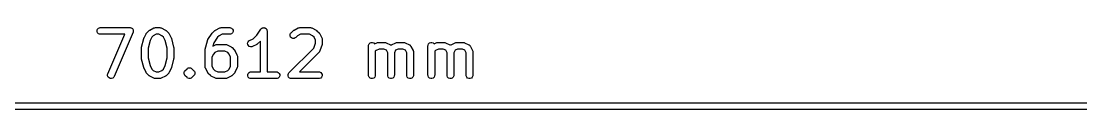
# Model space of a CAD drawing. Header units: inches. Extents: x -0.01 to 3.24, y -0.03 to 2.62.
# Drawn here: x 1.365 to 2.301, y -0.004 to 0.069 of the extents above; entities that cross this region are included whole.
import ezdxf

# ---------------------------------------------------------------- set-up
doc = ezdxf.new("R2010")
doc.units = ezdxf.units.IN
doc.header["$MEASUREMENT"] = 0
doc.layers.add('BLACK', color=250, linetype='CONTINUOUS')

msp = doc.modelspace()

# ---------------------------------------------------------------- linework, layer by layer
at = {"layer": 'BLACK', "linetype": 'CONTINUOUS'}
for p, q in [((1.43212, 0.06617), (1.43257, 0.06724)), ((1.43212, 0.06502), (1.43212, 0.06617)), ((1.43257, 0.06724), (1.43338, 0.06805)), ((1.43338, 0.06805), (1.43444, 0.06849)), ((1.43444, 0.06849), (1.43502, 0.06855)), ((1.43502, 0.06855), (1.46127, 0.06855)), ((1.46127, 0.06855), (1.46184, 0.06849)), ((1.46184, 0.06849), (1.46186, 0.06849)), ((1.46186, 0.06849), (1.46188, 0.06849)), ((1.46188, 0.06849), (1.46239, 0.06827)), ((1.46239, 0.06827), (1.46291, 0.06805)), ((1.46291, 0.06805), (1.46292, 0.06804)), ((1.46292, 0.06804), (1.46294, 0.06803)), ((1.46294, 0.06803), (1.46333, 0.06763)), ((1.46333, 0.06763), (1.46372, 0.06724)), ((1.46372, 0.06724), (1.46373, 0.06722)), ((1.46373, 0.06722), (1.46374, 0.06721)), ((1.46374, 0.06721), (1.46395, 0.06669)), ((1.46395, 0.06669), (1.46416, 0.06617)), ((1.46416, 0.06617), (1.46416, 0.06616)), ((1.46416, 0.06616), (1.46417, 0.06614)), ((1.46417, 0.06614), (1.46416, 0.06558)), ((1.46416, 0.06558), (1.46416, 0.06502)), ((1.47605, 0.06394), (1.47793, 0.06581)), ((1.47793, 0.06581), (1.47815, 0.066)), ((1.47815, 0.066), (1.4782, 0.06606)), ((1.4782, 0.06606), (1.47829, 0.06611)), ((1.47829, 0.06611), (1.47837, 0.06618)), ((1.47837, 0.06618), (1.47845, 0.06621)), ((1.47845, 0.06621), (1.47869, 0.06636)), ((1.47869, 0.06636), (1.48244, 0.06824)), ((1.48244, 0.06824), (1.48298, 0.06845)), ((1.48298, 0.06845), (1.48309, 0.06845)), ((1.48309, 0.06845), (1.48319, 0.06849)), ((1.48319, 0.06849), (1.48376, 0.06855)), ((1.48376, 0.06855), (1.48751, 0.06855)), ((1.48751, 0.06855), (1.48809, 0.06849)), ((1.48809, 0.06849), (1.48819, 0.06845)), ((1.48819, 0.06845), (1.48829, 0.06845)), ((1.48829, 0.06845), (1.48883, 0.06824)), ((1.48883, 0.06824), (1.49258, 0.06636)), ((1.49258, 0.06636), (1.49283, 0.06621)), ((1.49283, 0.06621), (1.4929, 0.06618)), ((1.4929, 0.06618), (1.49299, 0.06611)), ((1.49299, 0.06611), (1.49307, 0.06606)), ((1.49307, 0.06606), (1.49313, 0.066)), ((1.49313, 0.066), (1.49335, 0.06581)), ((1.49335, 0.06581), (1.49523, 0.06394)), ((1.53417, 0.06394), (1.53604, 0.06581)), ((1.53604, 0.06581), (1.53627, 0.066)), ((1.53627, 0.066), (1.53632, 0.06606)), ((1.53632, 0.06606), (1.53641, 0.06611)), ((1.53641, 0.06611), (1.53649, 0.06618)), ((1.53649, 0.06618), (1.53656, 0.06621)), ((1.53656, 0.06621), (1.53681, 0.06636)), ((1.53681, 0.06636), (1.54056, 0.06824)), ((1.54056, 0.06824), (1.5411, 0.06845)), ((1.5411, 0.06845), (1.54121, 0.06845)), ((1.54121, 0.06845), (1.54131, 0.06849)), ((1.54131, 0.06849), (1.54188, 0.06855)), ((1.54188, 0.06855), (1.54938, 0.06855)), ((1.54938, 0.06855), (1.54996, 0.06849)), ((1.54996, 0.06849), (1.55102, 0.06805)), ((1.55102, 0.06805), (1.55184, 0.06724)), ((1.55184, 0.06724), (1.55228, 0.06617)), ((1.55228, 0.06617), (1.55228, 0.06502)), ((1.57333, 0.06185), (1.57692, 0.06724)), ((1.57692, 0.06724), (1.57729, 0.06768)), ((1.57692, 0.06724), (1.57692, 0.06724)), ((1.57692, 0.06724), (1.57692, 0.06724)), ((1.57692, 0.06724), (1.57692, 0.06724)), ((1.57729, 0.06768), (1.57753, 0.06785)), ((1.57753, 0.06785), (1.57774, 0.06805)), ((1.57774, 0.06805), (1.578, 0.06816)), ((1.578, 0.06816), (1.57824, 0.06832)), ((1.57824, 0.06832), (1.57853, 0.06838)), ((1.57853, 0.06838), (1.5788, 0.06849)), ((1.5788, 0.06849), (1.57909, 0.06849)), ((1.57909, 0.06849), (1.57937, 0.06855)), ((1.57937, 0.06855), (1.57966, 0.06849)), ((1.57966, 0.06849), (1.57995, 0.06849)), ((1.57995, 0.06849), (1.58022, 0.06838)), ((1.58022, 0.06838), (1.5805, 0.06833)), ((1.5805, 0.06833), (1.58075, 0.06816)), ((1.58075, 0.06816), (1.58102, 0.06805)), ((1.58102, 0.06805), (1.58122, 0.06785)), ((1.58122, 0.06785), (1.58146, 0.06769)), ((1.58146, 0.06769), (1.58163, 0.06744)), ((1.58163, 0.06744), (1.58183, 0.06724)), ((1.58183, 0.06724), (1.58194, 0.06697)), ((1.58194, 0.06697), (1.5821, 0.06673)), ((1.5821, 0.06673), (1.58216, 0.06644)), ((1.58216, 0.06644), (1.58227, 0.06617)), ((1.58227, 0.06617), (1.58233, 0.0656)), ((1.58233, 0.0656), (1.58233, 0.0656)), ((1.58233, 0.0656), (1.58233, 0.0656)), ((1.58233, 0.0656), (1.58233, 0.0656)), ((1.58233, 0.0656), (1.58233, 0.02918)), ((1.60354, 0.06394), (1.60541, 0.06581)), ((1.60541, 0.06581), (1.60564, 0.066)), ((1.60564, 0.066), (1.60569, 0.06606)), ((1.60569, 0.06606), (1.60578, 0.06611)), ((1.60578, 0.06611), (1.60586, 0.06618)), ((1.60586, 0.06618), (1.60593, 0.06621)), ((1.60593, 0.06621), (1.60618, 0.06636)), ((1.60618, 0.06636), (1.60993, 0.06824)), ((1.60993, 0.06824), (1.61047, 0.06845)), ((1.61047, 0.06845), (1.61057, 0.06845)), ((1.61057, 0.06845), (1.61067, 0.06849)), ((1.61067, 0.06849), (1.61125, 0.06855)), ((1.61125, 0.06855), (1.62062, 0.06855)), ((1.62062, 0.06855), (1.6212, 0.06849)), ((1.6212, 0.06849), (1.6213, 0.06845)), ((1.6213, 0.06845), (1.6214, 0.06845)), ((1.6214, 0.06845), (1.62194, 0.06824)), ((1.62194, 0.06824), (1.62569, 0.06636)), ((1.62569, 0.06636), (1.62594, 0.06621)), ((1.62594, 0.06621), (1.62601, 0.06618)), ((1.62601, 0.06618), (1.62609, 0.06611)), ((1.62609, 0.06611), (1.62618, 0.06606)), ((1.62618, 0.06606), (1.62623, 0.066)), ((1.62623, 0.066), (1.62646, 0.06581)), ((1.62646, 0.06581), (1.62833, 0.06394)), ((1.43257, 0.06396), (1.43212, 0.06502)), ((1.43338, 0.06314), (1.43257, 0.06396)), ((1.43444, 0.0627), (1.43338, 0.06314)), ((1.43502, 0.06264), (1.43444, 0.0627)), ((1.45679, 0.06264), (1.43502, 0.06264)), ((1.44168, 0.02739), (1.45679, 0.06264)), ((1.46398, 0.06443), (1.44711, 0.02506)), ((1.46416, 0.06499), (1.46398, 0.06443)), ((1.46416, 0.06502), (1.46416, 0.065)), ((1.46416, 0.065), (1.46416, 0.06499)), ((1.47153, 0.05132), (1.4734, 0.05881)), ((1.4734, 0.05881), (1.47342, 0.05886)), ((1.47342, 0.05888), (1.47351, 0.05912)), ((1.47342, 0.05886), (1.47342, 0.05888)), ((1.47351, 0.05912), (1.4736, 0.05936)), ((1.4736, 0.05936), (1.47361, 0.05938)), ((1.47361, 0.05938), (1.47362, 0.05942)), ((1.47362, 0.05942), (1.4755, 0.06317)), ((1.4755, 0.06317), (1.47566, 0.06342)), ((1.47566, 0.06342), (1.47569, 0.06349)), ((1.47569, 0.06349), (1.47575, 0.06357)), ((1.47575, 0.06357), (1.47581, 0.06366)), ((1.47581, 0.06366), (1.47587, 0.06371)), ((1.47587, 0.06371), (1.47605, 0.06394)), ((1.47905, 0.05707), (1.47734, 0.05024)), ((1.48057, 0.0601), (1.47905, 0.05707)), ((1.48176, 0.0613), (1.48057, 0.0601)), ((1.48446, 0.06264), (1.48176, 0.0613)), ((1.48682, 0.06264), (1.48446, 0.06264)), ((1.48951, 0.0613), (1.48682, 0.06264)), ((1.49071, 0.0601), (1.48951, 0.0613)), ((1.49223, 0.05707), (1.49071, 0.0601)), ((1.49394, 0.05024), (1.49223, 0.05707)), ((1.49523, 0.06394), (1.49541, 0.06371)), ((1.49541, 0.06371), (1.49547, 0.06366)), ((1.49547, 0.06366), (1.49553, 0.06357)), ((1.49553, 0.06357), (1.49559, 0.06349)), ((1.49559, 0.06349), (1.49562, 0.06342)), ((1.49562, 0.06342), (1.49578, 0.06317)), ((1.49578, 0.06317), (1.49765, 0.05942)), ((1.49765, 0.05942), (1.49767, 0.05938)), ((1.49767, 0.05938), (1.49768, 0.05936)), ((1.49768, 0.05936), (1.49777, 0.05912)), ((1.49777, 0.05912), (1.49786, 0.05888)), ((1.49786, 0.05888), (1.49786, 0.05886)), ((1.49786, 0.05886), (1.49788, 0.05881)), ((1.49788, 0.05881), (1.49975, 0.05132)), ((1.52777, 0.04944), (1.52964, 0.05694)), ((1.52964, 0.05694), (1.52977, 0.05728)), ((1.52977, 0.05728), (1.52978, 0.05735)), ((1.52978, 0.05735), (1.52981, 0.05742)), ((1.52981, 0.05742), (1.52984, 0.05749)), ((1.52984, 0.05749), (1.52988, 0.05754)), ((1.52988, 0.05754), (1.53005, 0.05786)), ((1.53005, 0.05786), (1.5338, 0.06349)), ((1.5338, 0.06349), (1.53398, 0.0637)), ((1.5338, 0.06349), (1.5338, 0.06349)), ((1.5338, 0.06349), (1.5338, 0.06349)), ((1.53398, 0.0637), (1.53417, 0.06393)), ((1.53417, 0.06393), (1.53417, 0.06394)), ((1.53417, 0.06393), (1.53417, 0.06393)), ((1.53855, 0.05997), (1.53525, 0.05501)), ((1.53988, 0.0613), (1.53855, 0.05997)), ((1.54258, 0.06264), (1.53988, 0.0613)), ((1.54938, 0.06264), (1.54258, 0.06264)), ((1.54996, 0.0627), (1.54938, 0.06264)), ((1.55102, 0.06314), (1.54996, 0.0627)), ((1.55184, 0.06396), (1.55102, 0.06314)), ((1.55228, 0.06502), (1.55184, 0.06396)), ((1.56556, 0.05581), (1.56632, 0.05668)), ((1.56632, 0.05668), (1.56681, 0.05699)), ((1.56681, 0.05699), (1.57013, 0.05865)), ((1.57013, 0.05865), (1.57333, 0.06185)), ((1.57642, 0.05659), (1.57397, 0.05414)), ((1.57642, 0.02918), (1.57642, 0.05659)), ((1.60273, 0.06242), (1.60317, 0.06349)), ((1.60273, 0.06127), (1.60273, 0.06242)), ((1.60317, 0.06021), (1.60273, 0.06127)), ((1.60317, 0.06349), (1.60354, 0.06394)), ((1.60398, 0.05939), (1.60317, 0.06021)), ((1.60505, 0.05895), (1.60398, 0.05939)), ((1.6062, 0.05895), (1.60505, 0.05895)), ((1.60726, 0.05939), (1.6062, 0.05895)), ((1.60771, 0.05976), (1.60726, 0.05939)), ((1.60925, 0.0613), (1.60771, 0.05976)), ((1.61195, 0.06264), (1.60925, 0.0613)), ((1.61993, 0.06264), (1.61195, 0.06264)), ((1.62262, 0.0613), (1.61993, 0.06264)), ((1.62382, 0.0601), (1.62262, 0.0613)), ((1.62517, 0.0574), (1.62382, 0.0601)), ((1.62517, 0.05483), (1.62517, 0.0574)), ((1.62833, 0.06394), (1.62852, 0.06371)), ((1.62852, 0.06371), (1.62858, 0.06366)), ((1.62858, 0.06366), (1.62864, 0.06357)), ((1.62864, 0.06357), (1.6287, 0.06349)), ((1.6287, 0.06349), (1.62873, 0.06342)), ((1.62873, 0.06342), (1.62889, 0.06317)), ((1.62889, 0.06317), (1.63076, 0.05942)), ((1.63076, 0.05942), (1.63097, 0.05888)), ((1.63097, 0.05888), (1.63098, 0.05877)), ((1.63098, 0.05877), (1.63102, 0.05867)), ((1.63102, 0.05867), (1.63107, 0.0581)), ((1.63107, 0.0581), (1.63107, 0.05435)), ((1.47144, 0.05074), (1.47147, 0.05096)), ((1.47145, 0.0507), (1.47144, 0.05074)), ((1.47144, 0.0506), (1.47145, 0.0507)), ((1.47144, 0.04123), (1.47144, 0.0506)), ((1.47147, 0.05096), (1.47149, 0.05118)), ((1.47149, 0.05118), (1.47151, 0.05122)), ((1.47151, 0.05122), (1.47153, 0.05132)), ((1.47734, 0.05024), (1.47734, 0.04159)), ((1.49394, 0.04159), (1.49394, 0.05024)), ((1.49975, 0.05132), (1.49977, 0.05122)), ((1.49977, 0.05122), (1.49978, 0.05118)), ((1.49978, 0.05118), (1.49981, 0.05096)), ((1.49981, 0.05096), (1.49984, 0.05074)), ((1.49984, 0.05074), (1.49983, 0.0507)), ((1.49983, 0.0507), (1.49984, 0.0506)), ((1.49984, 0.0506), (1.49984, 0.04123)), ((1.52768, 0.04887), (1.52772, 0.04908)), ((1.52769, 0.04883), (1.52768, 0.04887)), ((1.52768, 0.04872), (1.52769, 0.04883)), ((1.52768, 0.03373), (1.52768, 0.04872)), ((1.52772, 0.04908), (1.52774, 0.0493)), ((1.52774, 0.0493), (1.52775, 0.04934)), ((1.52775, 0.04934), (1.52777, 0.04944)), ((1.53525, 0.05501), (1.53452, 0.05209)), ((1.53452, 0.05209), (1.53681, 0.05324)), ((1.53883, 0.04765), (1.53613, 0.0463)), ((1.53681, 0.05324), (1.53735, 0.05345)), ((1.53735, 0.05345), (1.53746, 0.05346)), ((1.53746, 0.05346), (1.53756, 0.0535)), ((1.53756, 0.0535), (1.53813, 0.05355)), ((1.53813, 0.05355), (1.54563, 0.05355)), ((1.54493, 0.04765), (1.53883, 0.04765)), ((1.54763, 0.0463), (1.54493, 0.04765)), ((1.54563, 0.05355), (1.54621, 0.0535)), ((1.54621, 0.0535), (1.54631, 0.05346)), ((1.54631, 0.05346), (1.54641, 0.05345)), ((1.54641, 0.05345), (1.54695, 0.05324)), ((1.54695, 0.05324), (1.5507, 0.05137)), ((1.5507, 0.05137), (1.55095, 0.05121)), ((1.55095, 0.05121), (1.55102, 0.05118)), ((1.55102, 0.05118), (1.5511, 0.05111)), ((1.5511, 0.05111), (1.55119, 0.05106)), ((1.55119, 0.05106), (1.55124, 0.051)), ((1.55124, 0.051), (1.55147, 0.05081)), ((1.55147, 0.05081), (1.55334, 0.04894)), ((1.55334, 0.04894), (1.55353, 0.04871)), ((1.55353, 0.04871), (1.55359, 0.04866)), ((1.55359, 0.04866), (1.55364, 0.04857)), ((1.55364, 0.04857), (1.55371, 0.04849)), ((1.55371, 0.04849), (1.55374, 0.04842)), ((1.55374, 0.04842), (1.5539, 0.04817)), ((1.5539, 0.04817), (1.55577, 0.04442)), ((1.5652, 0.05472), (1.56556, 0.05581)), ((1.56528, 0.05357), (1.5652, 0.05472)), ((1.5658, 0.05254), (1.56528, 0.05357)), ((1.56667, 0.05178), (1.5658, 0.05254)), ((1.56776, 0.05142), (1.56667, 0.05178)), ((1.56891, 0.0515), (1.56776, 0.05142)), ((1.56945, 0.05171), (1.56891, 0.0515)), ((1.5732, 0.05358), (1.56945, 0.05171)), ((1.57345, 0.05374), (1.5732, 0.05358)), ((1.57352, 0.05377), (1.57345, 0.05374)), ((1.5736, 0.05384), (1.57352, 0.05377)), ((1.57369, 0.05389), (1.5736, 0.05384)), ((1.57374, 0.05395), (1.57369, 0.05389)), ((1.57397, 0.05414), (1.57374, 0.05395)), ((1.60166, 0.02832), (1.62367, 0.05032)), ((1.62367, 0.05032), (1.62517, 0.05483)), ((1.6287, 0.04708), (1.62833, 0.04664)), ((1.62874, 0.04718), (1.6287, 0.04708)), ((1.62881, 0.04726), (1.62874, 0.04718)), ((1.62905, 0.04779), (1.62881, 0.04726)), ((1.63092, 0.05342), (1.62905, 0.04779)), ((1.63099, 0.0537), (1.63092, 0.05342)), ((1.63102, 0.05377), (1.63099, 0.0537)), ((1.63103, 0.05388), (1.63102, 0.05377)), ((1.63105, 0.05398), (1.63103, 0.05388)), ((1.63107, 0.05435), (1.63105, 0.05406)), ((1.63105, 0.05406), (1.63105, 0.05398)), ((1.67204, 0.05247), (1.67209, 0.05305)), ((1.67204, 0.02623), (1.67204, 0.05247)), ((1.67209, 0.05305), (1.67254, 0.05411)), ((1.67254, 0.05411), (1.67335, 0.05493)), ((1.67335, 0.05493), (1.67441, 0.05537)), ((1.67441, 0.05537), (1.67557, 0.05537)), ((1.67557, 0.05537), (1.67663, 0.05493)), ((1.67663, 0.05493), (1.67739, 0.05417)), ((1.67739, 0.05417), (1.67929, 0.05512)), ((1.67861, 0.04817), (1.67794, 0.0475)), ((1.67794, 0.0475), (1.67794, 0.02623)), ((1.68131, 0.04952), (1.67861, 0.04817)), ((1.67929, 0.05512), (1.67983, 0.05532)), ((1.67983, 0.05532), (1.67994, 0.05533)), ((1.67994, 0.05533), (1.68004, 0.05537)), ((1.68004, 0.05537), (1.68061, 0.05543)), ((1.68061, 0.05543), (1.68624, 0.05543)), ((1.68554, 0.04952), (1.68131, 0.04952)), ((1.68779, 0.0484), (1.68554, 0.04952)), ((1.68624, 0.05543), (1.68682, 0.05537)), ((1.68682, 0.05537), (1.68691, 0.05533)), ((1.68691, 0.05533), (1.68702, 0.05532)), ((1.68702, 0.05532), (1.68756, 0.05512)), ((1.68756, 0.05512), (1.69131, 0.05324)), ((1.68891, 0.04615), (1.68779, 0.0484)), ((1.69131, 0.05324), (1.69141, 0.05318)), ((1.69141, 0.05318), (1.69145, 0.05316)), ((1.69145, 0.05316), (1.69151, 0.05312)), ((1.69151, 0.05312), (1.6918, 0.05293)), ((1.6918, 0.05293), (1.69186, 0.05286)), ((1.69186, 0.05286), (1.69193, 0.05293)), ((1.69193, 0.05293), (1.69222, 0.05312)), ((1.69222, 0.05312), (1.69228, 0.05316)), ((1.69228, 0.05316), (1.69232, 0.05318)), ((1.69232, 0.05318), (1.69242, 0.05324)), ((1.69242, 0.05324), (1.69617, 0.05512)), ((1.69594, 0.0484), (1.69482, 0.04615)), ((1.69818, 0.04952), (1.69594, 0.0484)), ((1.69617, 0.05512), (1.69671, 0.05532)), ((1.69671, 0.05532), (1.69681, 0.05533)), ((1.69681, 0.05533), (1.69691, 0.05537)), ((1.69691, 0.05537), (1.69749, 0.05543)), ((1.69749, 0.05543), (1.70311, 0.05543)), ((1.70242, 0.04952), (1.69818, 0.04952)), ((1.70466, 0.0484), (1.70242, 0.04952)), ((1.70311, 0.05543), (1.70369, 0.05537)), ((1.70369, 0.05537), (1.70379, 0.05533)), ((1.70379, 0.05533), (1.70389, 0.05532)), ((1.70389, 0.05532), (1.70443, 0.05512)), ((1.70443, 0.05512), (1.70818, 0.05324)), ((1.70578, 0.04615), (1.70466, 0.0484)), ((1.70818, 0.05324), (1.70828, 0.05318)), ((1.70828, 0.05318), (1.70832, 0.05316)), ((1.70832, 0.05316), (1.70838, 0.05312)), ((1.70838, 0.05312), (1.70867, 0.05293)), ((1.70867, 0.05293), (1.70891, 0.05265)), ((1.70891, 0.05265), (1.70919, 0.05241)), ((1.70919, 0.05241), (1.70938, 0.05212)), ((1.70938, 0.05212), (1.70943, 0.05206)), ((1.70943, 0.05206), (1.70944, 0.05202)), ((1.70944, 0.05202), (1.7095, 0.05192)), ((1.7095, 0.05192), (1.71138, 0.04817)), ((1.71138, 0.04817), (1.71158, 0.04763)), ((1.71158, 0.04763), (1.71159, 0.04752)), ((1.71159, 0.04752), (1.71163, 0.04743)), ((1.71163, 0.04743), (1.71169, 0.04685)), ((1.71169, 0.04685), (1.71169, 0.02623)), ((1.72453, 0.05247), (1.72459, 0.05305)), ((1.72453, 0.02623), (1.72453, 0.05247)), ((1.72459, 0.05305), (1.72503, 0.05411)), ((1.72503, 0.05411), (1.72584, 0.05493)), ((1.72584, 0.05493), (1.72691, 0.05537)), ((1.72691, 0.05537), (1.72806, 0.05537)), ((1.72806, 0.05537), (1.72912, 0.05493)), ((1.72912, 0.05493), (1.72989, 0.05417)), ((1.72989, 0.05417), (1.73179, 0.05512)), ((1.73111, 0.04817), (1.73044, 0.0475)), ((1.73044, 0.0475), (1.73044, 0.02623)), ((1.73381, 0.04952), (1.73111, 0.04817)), ((1.73179, 0.05512), (1.73233, 0.05532)), ((1.73233, 0.05532), (1.73243, 0.05533)), ((1.73243, 0.05533), (1.73253, 0.05537)), ((1.73253, 0.05537), (1.73311, 0.05543)), ((1.73311, 0.05543), (1.73873, 0.05543)), ((1.73804, 0.04952), (1.73381, 0.04952)), ((1.74028, 0.0484), (1.73804, 0.04952)), ((1.73873, 0.05543), (1.73931, 0.05537)), ((1.73931, 0.05537), (1.73941, 0.05533)), ((1.73941, 0.05533), (1.73951, 0.05532)), ((1.73951, 0.05532), (1.74005, 0.05512)), ((1.74005, 0.05512), (1.7438, 0.05324)), ((1.7414, 0.04615), (1.74028, 0.0484)), ((1.7438, 0.05324), (1.7439, 0.05318)), ((1.7439, 0.05318), (1.74394, 0.05316)), ((1.74394, 0.05316), (1.744, 0.05312)), ((1.744, 0.05312), (1.74429, 0.05293)), ((1.74429, 0.05293), (1.74436, 0.05286)), ((1.74436, 0.05286), (1.74442, 0.05293)), ((1.74442, 0.05293), (1.74471, 0.05312)), ((1.74471, 0.05312), (1.74477, 0.05316)), ((1.74477, 0.05316), (1.74481, 0.05318)), ((1.74481, 0.05318), (1.74491, 0.05324)), ((1.74491, 0.05324), (1.74866, 0.05512)), ((1.74843, 0.0484), (1.74731, 0.04615)), ((1.75068, 0.04952), (1.74843, 0.0484)), ((1.74866, 0.05512), (1.7492, 0.05532)), ((1.7492, 0.05532), (1.74931, 0.05533)), ((1.74931, 0.05533), (1.74941, 0.05537)), ((1.74941, 0.05537), (1.74998, 0.05543)), ((1.74998, 0.05543), (1.75561, 0.05543)), ((1.75491, 0.04952), (1.75068, 0.04952)), ((1.75715, 0.0484), (1.75491, 0.04952)), ((1.75561, 0.05543), (1.75618, 0.05537)), ((1.75618, 0.05537), (1.75628, 0.05533)), ((1.75628, 0.05533), (1.75639, 0.05532)), ((1.75639, 0.05532), (1.75693, 0.05512)), ((1.75693, 0.05512), (1.76068, 0.05324)), ((1.75828, 0.04615), (1.75715, 0.0484)), ((1.76068, 0.05324), (1.76077, 0.05318)), ((1.76077, 0.05318), (1.76082, 0.05316)), ((1.76082, 0.05316), (1.76087, 0.05312)), ((1.76087, 0.05312), (1.76117, 0.05293)), ((1.76117, 0.05293), (1.76141, 0.05265)), ((1.76141, 0.05265), (1.76169, 0.05241)), ((1.76169, 0.05241), (1.76187, 0.05212)), ((1.76187, 0.05212), (1.76192, 0.05206)), ((1.76192, 0.05206), (1.76194, 0.05202)), ((1.76194, 0.05202), (1.762, 0.05192)), ((1.762, 0.05192), (1.76387, 0.04817)), ((1.76387, 0.04817), (1.76408, 0.04763)), ((1.76408, 0.04763), (1.76409, 0.04752)), ((1.76409, 0.04752), (1.76413, 0.04743)), ((1.76413, 0.04743), (1.76418, 0.04685)), ((1.76418, 0.04685), (1.76418, 0.02623)), ((1.47145, 0.04113), (1.47144, 0.04123)), ((1.47144, 0.04108), (1.47145, 0.04113)), ((1.47147, 0.04087), (1.47144, 0.04108)), ((1.47149, 0.04065), (1.47147, 0.04087)), ((1.47151, 0.04061), (1.47149, 0.04065)), ((1.47153, 0.04051), (1.47151, 0.04061)), ((1.4734, 0.03301), (1.47153, 0.04051)), ((1.47734, 0.04159), (1.47905, 0.03476)), ((1.49223, 0.03476), (1.49394, 0.04159)), ((1.49975, 0.04051), (1.49788, 0.03301)), ((1.49977, 0.04061), (1.49975, 0.04051)), ((1.49978, 0.04065), (1.49977, 0.04061)), ((1.49981, 0.04087), (1.49978, 0.04065)), ((1.49984, 0.04108), (1.49981, 0.04087)), ((1.49984, 0.04123), (1.49983, 0.04113)), ((1.49983, 0.04113), (1.49984, 0.04108)), ((1.53494, 0.0451), (1.53359, 0.0424)), ((1.53359, 0.0424), (1.53359, 0.03442)), ((1.53613, 0.0463), (1.53494, 0.0451)), ((1.54883, 0.0451), (1.54763, 0.0463)), ((1.55018, 0.0424), (1.54883, 0.0451)), ((1.55018, 0.03442), (1.55018, 0.0424)), ((1.55577, 0.04442), (1.55598, 0.04388)), ((1.55598, 0.04388), (1.55599, 0.04377)), ((1.55599, 0.04377), (1.55603, 0.04368)), ((1.55603, 0.04368), (1.55608, 0.0431)), ((1.55608, 0.0431), (1.55608, 0.03373)), ((1.62833, 0.04664), (1.61088, 0.02918)), ((1.68891, 0.02623), (1.68891, 0.04615)), ((1.69482, 0.04615), (1.69482, 0.02623)), ((1.70578, 0.02623), (1.70578, 0.04615)), ((1.7414, 0.02623), (1.7414, 0.04615)), ((1.74731, 0.04615), (1.74731, 0.02623)), ((1.75828, 0.02623), (1.75828, 0.04615)), ((1.47342, 0.03297), (1.4734, 0.03301)), ((1.47342, 0.03295), (1.47342, 0.03297)), ((1.47351, 0.03271), (1.47342, 0.03295)), ((1.4736, 0.03247), (1.47351, 0.03271)), ((1.47361, 0.03245), (1.4736, 0.03247)), ((1.47362, 0.03241), (1.47361, 0.03245)), ((1.4755, 0.02866), (1.47362, 0.03241)), ((1.47566, 0.02841), (1.4755, 0.02866)), ((1.47569, 0.02834), (1.47566, 0.02841)), ((1.47575, 0.02826), (1.47569, 0.02834)), ((1.47581, 0.02817), (1.47575, 0.02826)), ((1.47587, 0.02812), (1.47581, 0.02817)), ((1.47605, 0.02789), (1.47587, 0.02812)), ((1.47905, 0.03476), (1.48057, 0.03173)), ((1.48057, 0.03173), (1.48176, 0.03053)), ((1.48176, 0.03053), (1.48446, 0.02918)), ((1.48446, 0.02918), (1.48682, 0.02918)), ((1.48682, 0.02918), (1.48951, 0.03053)), ((1.48951, 0.03053), (1.49071, 0.03173)), ((1.49071, 0.03173), (1.49223, 0.03476)), ((1.49541, 0.02812), (1.49523, 0.02789)), ((1.49547, 0.02817), (1.49541, 0.02812)), ((1.49553, 0.02826), (1.49547, 0.02817)), ((1.49559, 0.02834), (1.49553, 0.02826)), ((1.49562, 0.02841), (1.49559, 0.02834)), ((1.49578, 0.02866), (1.49562, 0.02841)), ((1.49765, 0.03241), (1.49578, 0.02866)), ((1.49767, 0.03245), (1.49765, 0.03241)), ((1.49768, 0.03247), (1.49767, 0.03245)), ((1.49777, 0.03271), (1.49768, 0.03247)), ((1.49786, 0.03295), (1.49777, 0.03271)), ((1.49788, 0.03301), (1.49786, 0.03297)), ((1.49786, 0.03297), (1.49786, 0.03295)), ((1.50899, 0.02868), (1.50943, 0.02974)), ((1.50899, 0.02753), (1.50899, 0.02868)), ((1.50943, 0.02974), (1.5098, 0.03019)), ((1.5098, 0.03019), (1.51167, 0.03207)), ((1.51167, 0.03207), (1.51212, 0.03243)), ((1.51212, 0.03243), (1.51284, 0.03273)), ((1.51212, 0.03243), (1.51212, 0.03243)), ((1.51284, 0.03273), (1.51318, 0.03287)), ((1.51318, 0.03287), (1.51434, 0.03287)), ((1.51434, 0.03287), (1.51434, 0.03287)), ((1.51434, 0.03287), (1.51468, 0.03273)), ((1.51468, 0.03273), (1.5154, 0.03243)), ((1.5154, 0.03243), (1.5154, 0.03243)), ((1.5154, 0.03243), (1.51585, 0.03207)), ((1.51585, 0.03207), (1.51772, 0.03019)), ((1.51772, 0.03019), (1.51809, 0.02974)), ((1.51809, 0.02974), (1.51853, 0.02868)), ((1.51853, 0.02868), (1.51853, 0.02868)), ((1.51853, 0.02868), (1.51853, 0.02753)), ((1.52774, 0.03315), (1.52768, 0.03373)), ((1.52778, 0.03305), (1.52774, 0.03315)), ((1.52779, 0.03295), (1.52778, 0.03305)), ((1.52799, 0.03241), (1.52779, 0.03295)), ((1.52987, 0.02866), (1.52799, 0.03241)), ((1.53002, 0.02841), (1.52987, 0.02866)), ((1.53005, 0.02834), (1.53002, 0.02841)), ((1.53012, 0.02826), (1.53005, 0.02834)), ((1.53018, 0.02817), (1.53012, 0.02826)), ((1.53023, 0.02812), (1.53018, 0.02817)), ((1.53042, 0.02789), (1.53023, 0.02812)), ((1.53359, 0.03442), (1.53494, 0.03173)), ((1.53494, 0.03173), (1.53613, 0.03053)), ((1.53613, 0.03053), (1.53883, 0.02918)), ((1.53883, 0.02918), (1.54493, 0.02918)), ((1.54493, 0.02918), (1.54763, 0.03053)), ((1.54763, 0.03053), (1.54883, 0.03173)), ((1.54883, 0.03173), (1.55018, 0.03442)), ((1.55353, 0.02812), (1.55334, 0.02789)), ((1.55359, 0.02817), (1.55353, 0.02812)), ((1.55364, 0.02826), (1.55359, 0.02817)), ((1.55371, 0.02834), (1.55364, 0.02826)), ((1.55374, 0.02841), (1.55371, 0.02834)), ((1.5539, 0.02866), (1.55374, 0.02841)), ((1.55577, 0.03241), (1.5539, 0.02866)), ((1.55598, 0.03295), (1.55577, 0.03241)), ((1.55599, 0.03305), (1.55598, 0.03295)), ((1.55603, 0.03315), (1.55599, 0.03305)), ((1.55608, 0.03373), (1.55603, 0.03315)), ((1.56567, 0.02787), (1.56649, 0.02868)), ((1.56649, 0.02868), (1.56755, 0.02912)), ((1.56755, 0.02912), (1.56813, 0.02918)), ((1.56813, 0.02918), (1.57642, 0.02918)), ((1.58233, 0.02918), (1.59063, 0.02918)), ((1.59063, 0.02918), (1.5912, 0.02912)), ((1.5912, 0.02912), (1.59227, 0.02868)), ((1.59227, 0.02868), (1.59308, 0.02787)), ((1.60129, 0.02787), (1.60166, 0.02832)), ((1.61088, 0.02918), (1.62812, 0.02918)), ((1.62812, 0.02918), (1.6287, 0.02912)), ((1.6287, 0.02912), (1.62976, 0.02868)), ((1.62976, 0.02868), (1.63058, 0.02787)), ((1.44149, 0.02569), (1.44151, 0.02684)), ((1.44192, 0.02462), (1.44149, 0.02569)), ((1.44151, 0.02684), (1.44168, 0.02739)), ((1.44272, 0.02379), (1.44192, 0.02462)), ((1.44378, 0.02334), (1.44272, 0.02379)), ((1.44494, 0.02332), (1.44378, 0.02334)), ((1.446, 0.02375), (1.44494, 0.02332)), ((1.44683, 0.02456), (1.446, 0.02375)), ((1.44711, 0.02506), (1.44683, 0.02456)), ((1.47793, 0.02601), (1.47605, 0.02789)), ((1.47815, 0.02583), (1.47793, 0.02601)), ((1.4782, 0.02577), (1.47815, 0.02583)), ((1.47829, 0.02571), (1.4782, 0.02577)), ((1.47837, 0.02565), (1.47829, 0.02571)), ((1.47845, 0.02562), (1.47837, 0.02565)), ((1.47869, 0.02546), (1.47845, 0.02562)), ((1.48244, 0.02359), (1.47869, 0.02546)), ((1.48298, 0.02338), (1.48244, 0.02359)), ((1.48309, 0.02337), (1.48298, 0.02338)), ((1.48319, 0.02333), (1.48309, 0.02337)), ((1.48376, 0.02327), (1.48319, 0.02333)), ((1.48751, 0.02327), (1.48376, 0.02327)), ((1.48809, 0.02333), (1.48751, 0.02327)), ((1.48819, 0.02337), (1.48809, 0.02333)), ((1.48829, 0.02338), (1.48819, 0.02337)), ((1.48883, 0.02359), (1.48829, 0.02338)), ((1.49258, 0.02546), (1.48883, 0.02359)), ((1.49283, 0.02562), (1.49258, 0.02546)), ((1.4929, 0.02565), (1.49283, 0.02562)), ((1.49299, 0.02571), (1.4929, 0.02565)), ((1.49307, 0.02577), (1.49299, 0.02571)), ((1.49313, 0.02583), (1.49307, 0.02577)), ((1.49335, 0.02601), (1.49313, 0.02583)), ((1.49523, 0.02789), (1.49335, 0.02601)), ((1.50929, 0.0268), (1.50899, 0.02753)), ((1.50943, 0.02646), (1.50929, 0.0268)), ((1.5098, 0.02601), (1.50943, 0.02646)), ((1.51167, 0.02414), (1.5098, 0.02601)), ((1.51212, 0.02377), (1.51167, 0.02414)), ((1.51318, 0.02333), (1.51212, 0.02377)), ((1.51434, 0.02333), (1.51318, 0.02333)), ((1.51318, 0.02333), (1.51318, 0.02333)), ((1.5154, 0.02377), (1.51434, 0.02333)), ((1.51434, 0.02333), (1.51434, 0.02333)), ((1.51585, 0.02414), (1.5154, 0.02377)), ((1.51772, 0.02601), (1.51585, 0.02414)), ((1.51809, 0.02646), (1.51772, 0.02601)), ((1.51853, 0.02753), (1.51809, 0.02646)), ((1.5323, 0.02601), (1.53042, 0.02789)), ((1.53252, 0.02583), (1.5323, 0.02601)), ((1.53257, 0.02577), (1.53252, 0.02583)), ((1.53266, 0.02571), (1.53257, 0.02577)), ((1.53274, 0.02565), (1.53266, 0.02571)), ((1.53281, 0.02562), (1.53274, 0.02565)), ((1.53306, 0.02546), (1.53281, 0.02562)), ((1.53681, 0.02359), (1.53306, 0.02546)), ((1.53735, 0.02338), (1.53681, 0.02359)), ((1.53746, 0.02337), (1.53735, 0.02338)), ((1.53756, 0.02333), (1.53746, 0.02337)), ((1.53813, 0.02327), (1.53756, 0.02333)), ((1.54563, 0.02327), (1.53813, 0.02327)), ((1.54621, 0.02333), (1.54563, 0.02327)), ((1.54631, 0.02337), (1.54621, 0.02333)), ((1.54641, 0.02338), (1.54631, 0.02337)), ((1.54695, 0.02359), (1.54641, 0.02338)), ((1.5507, 0.02546), (1.54695, 0.02359)), ((1.55095, 0.02562), (1.5507, 0.02546)), ((1.55102, 0.02565), (1.55095, 0.02562)), ((1.5511, 0.02571), (1.55102, 0.02565)), ((1.55119, 0.02577), (1.5511, 0.02571)), ((1.55124, 0.02583), (1.55119, 0.02577)), ((1.55147, 0.02601), (1.55124, 0.02583)), ((1.55334, 0.02789), (1.55147, 0.02601)), ((1.56523, 0.0268), (1.56567, 0.02787)), ((1.56523, 0.02565), (1.56523, 0.0268)), ((1.56567, 0.02459), (1.56523, 0.02565)), ((1.56649, 0.02377), (1.56567, 0.02459)), ((1.56755, 0.02333), (1.56649, 0.02377)), ((1.56813, 0.02327), (1.56755, 0.02333)), ((1.59063, 0.02327), (1.56813, 0.02327)), ((1.5912, 0.02333), (1.59063, 0.02327)), ((1.59227, 0.02377), (1.5912, 0.02333)), ((1.59308, 0.02459), (1.59227, 0.02377)), ((1.59308, 0.02787), (1.59352, 0.0268)), ((1.59352, 0.02565), (1.59308, 0.02459)), ((1.59352, 0.0268), (1.59352, 0.02565)), ((1.60085, 0.0268), (1.60129, 0.02787)), ((1.60085, 0.02565), (1.60085, 0.0268)), ((1.60129, 0.02459), (1.60085, 0.02565)), ((1.60211, 0.02377), (1.60129, 0.02459)), ((1.60317, 0.02333), (1.60211, 0.02377)), ((1.60375, 0.02327), (1.60317, 0.02333)), ((1.62812, 0.02327), (1.60375, 0.02327)), ((1.6287, 0.02333), (1.62812, 0.02327)), ((1.62976, 0.02377), (1.6287, 0.02333)), ((1.63058, 0.02459), (1.62976, 0.02377)), ((1.63058, 0.02787), (1.63102, 0.0268)), ((1.63102, 0.02565), (1.63058, 0.02459)), ((1.63102, 0.0268), (1.63102, 0.02565)), ((1.67209, 0.02565), (1.67204, 0.02623)), ((1.67254, 0.02459), (1.67209, 0.02565)), ((1.67335, 0.02377), (1.67254, 0.02459)), ((1.67441, 0.02333), (1.67335, 0.02377)), ((1.67557, 0.02333), (1.67441, 0.02333)), ((1.67663, 0.02377), (1.67557, 0.02333)), ((1.67745, 0.02459), (1.67663, 0.02377)), ((1.67789, 0.02565), (1.67745, 0.02459)), ((1.67794, 0.02623), (1.67789, 0.02565)), ((1.68897, 0.02565), (1.68891, 0.02623)), ((1.68941, 0.02459), (1.68897, 0.02565)), ((1.69022, 0.02377), (1.68941, 0.02459)), ((1.69129, 0.02333), (1.69022, 0.02377)), ((1.69244, 0.02333), (1.69129, 0.02333)), ((1.6935, 0.02377), (1.69244, 0.02333)), ((1.69432, 0.02459), (1.6935, 0.02377)), ((1.69476, 0.02565), (1.69432, 0.02459)), ((1.69482, 0.02623), (1.69476, 0.02565)), ((1.70584, 0.02565), (1.70578, 0.02623)), ((1.70628, 0.02459), (1.70584, 0.02565)), ((1.7071, 0.02377), (1.70628, 0.02459)), ((1.70816, 0.02333), (1.7071, 0.02377)), ((1.70931, 0.02333), (1.70816, 0.02333)), ((1.71038, 0.02377), (1.70931, 0.02333)), ((1.71119, 0.02459), (1.71038, 0.02377)), ((1.71163, 0.02565), (1.71119, 0.02459)), ((1.71169, 0.02623), (1.71163, 0.02565)), ((1.72459, 0.02565), (1.72453, 0.02623)), ((1.72503, 0.02459), (1.72459, 0.02565)), ((1.72584, 0.02377), (1.72503, 0.02459)), ((1.72691, 0.02333), (1.72584, 0.02377)), ((1.72806, 0.02333), (1.72691, 0.02333)), ((1.72912, 0.02377), (1.72806, 0.02333)), ((1.72994, 0.02459), (1.72912, 0.02377)), ((1.73038, 0.02565), (1.72994, 0.02459)), ((1.73044, 0.02623), (1.73038, 0.02565)), ((1.74146, 0.02565), (1.7414, 0.02623)), ((1.7419, 0.02459), (1.74146, 0.02565)), ((1.74272, 0.02377), (1.7419, 0.02459)), ((1.74378, 0.02333), (1.74272, 0.02377)), ((1.74493, 0.02333), (1.74378, 0.02333)), ((1.746, 0.02377), (1.74493, 0.02333)), ((1.74681, 0.02459), (1.746, 0.02377)), ((1.74725, 0.02565), (1.74681, 0.02459)), ((1.74731, 0.02623), (1.74725, 0.02565)), ((1.75833, 0.02565), (1.75828, 0.02623)), ((1.75877, 0.02459), (1.75833, 0.02565)), ((1.75959, 0.02377), (1.75877, 0.02459)), ((1.76065, 0.02333), (1.75959, 0.02377)), ((1.76181, 0.02333), (1.76065, 0.02333)), ((1.76287, 0.02377), (1.76181, 0.02333)), ((1.76368, 0.02459), (1.76287, 0.02377)), ((1.76413, 0.02565), (1.76368, 0.02459)), ((1.76418, 0.02623), (1.76413, 0.02565)), ((0.22207, 0.00181), (2.97793, 0.00181)), ((2.97793, -0.00409), (0.22207, -0.00409))]:
    msp.add_line(p, q, dxfattribs=at)

doc.saveas('drawing.dxf')
